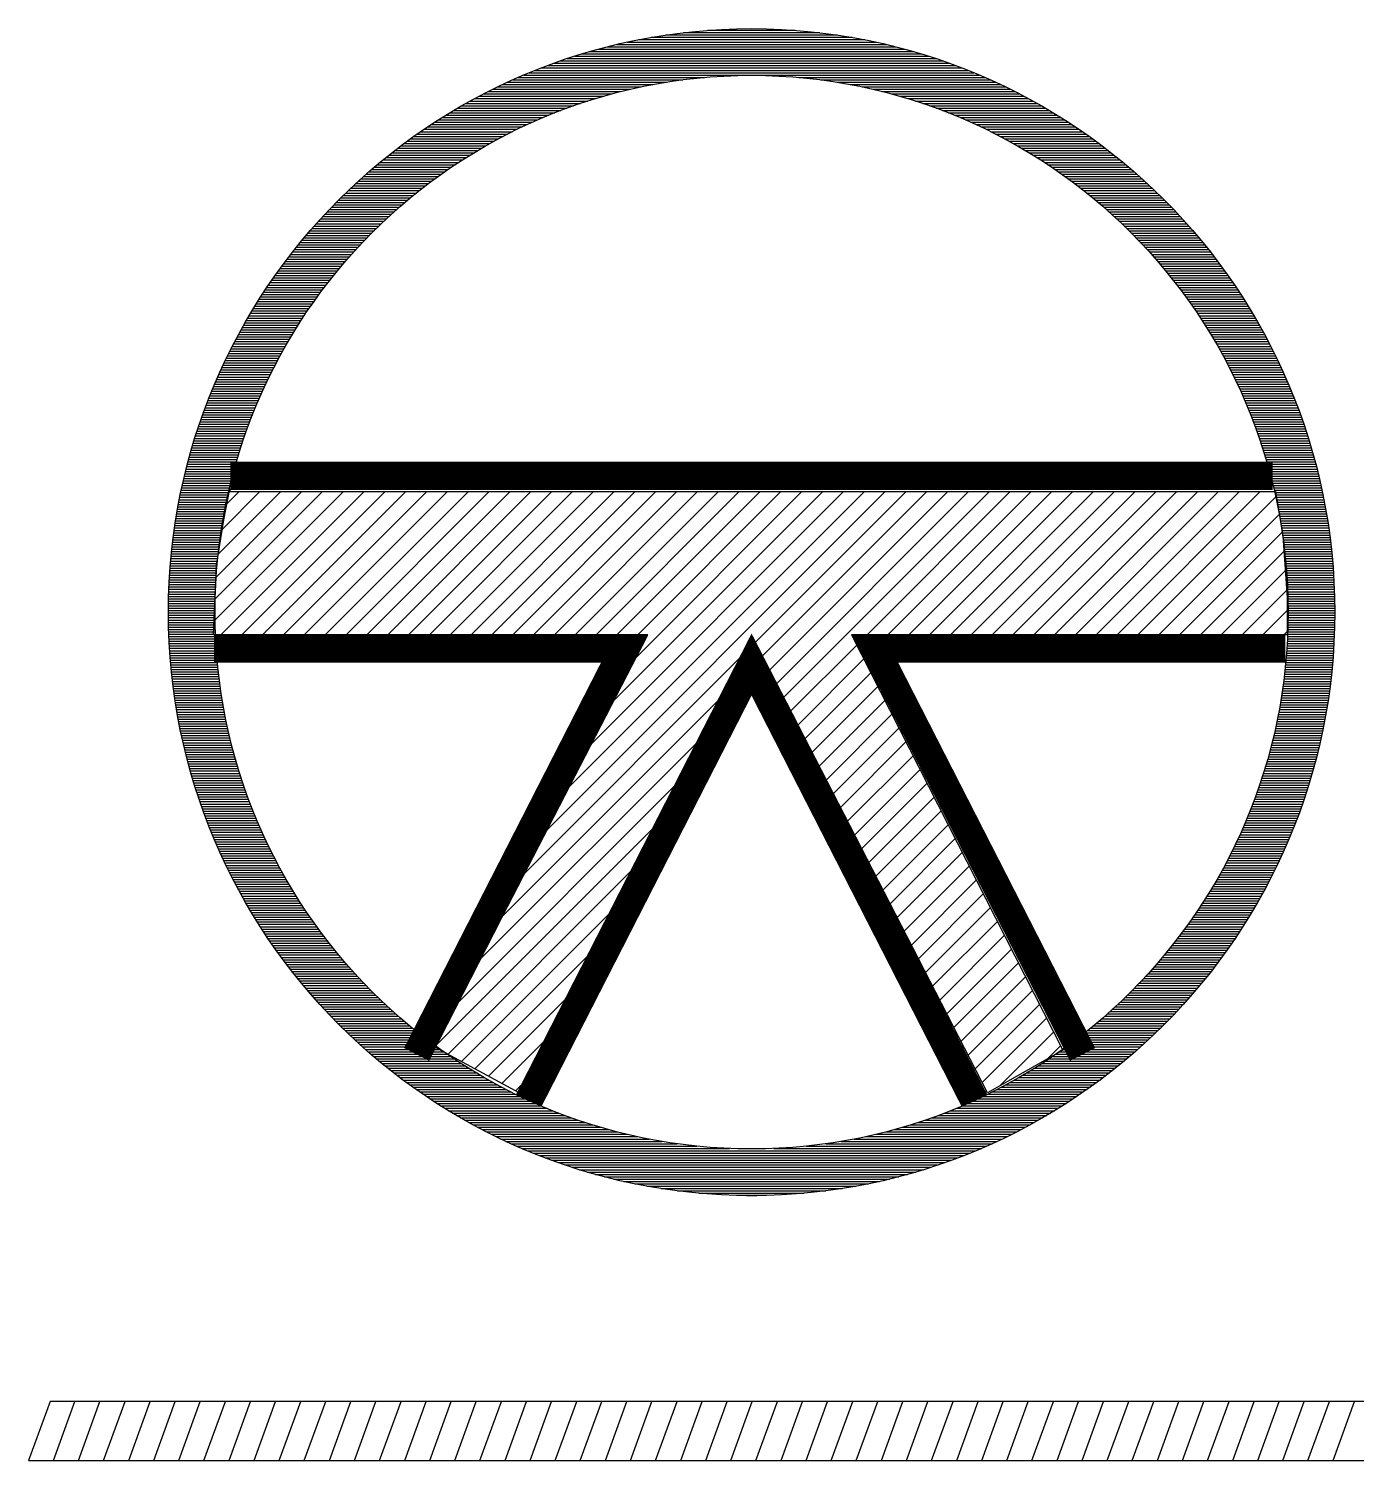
# Paper-space layout 'Cover Sheet' of a CAD drawing. Header units: inches. Extents: x 1.1 to 40.6, y 0.6 to 29.
# Drawn here: x 16.799 to 17.812, y 3.01 to 4.102 of the extents above; entities that cross this region are included whole.
import ezdxf

# ---------------------------------------------------------------- set-up
doc = ezdxf.new("R2010")
doc.units = ezdxf.units.IN
doc.header["$MEASUREMENT"] = 0
for name, color, linetype in [('P1TIL', 4, 'Continuous'), ('P6TIL', 3, 'Continuous'), ('P9TIH', 9, 'Continuous')]:
    doc.layers.add(name, color=color, linetype=linetype)

# ---------------------------------------------------------------- blocks, each defined once
blk = doc.blocks.new('*X1')
at = {"color": 0}
for p, q in [((16.3204, -4.99003), (16.37525, -4.93518)), ((16.3208, -4.9808), (16.36641, -4.93518)), ((16.32119, -4.97156), (16.35758, -4.93518)), ((16.32217, -4.96174), (16.34874, -4.93518)), ((16.32335, -4.99592), (16.38409, -4.93518)), ((16.32387, -4.9512), (16.3399, -4.93518)), ((16.3258, -4.94043), (16.33106, -4.93518)), ((16.33219, -4.99592), (16.39293, -4.93518)), ((16.34103, -4.99592), (16.40177, -4.93518)), ((16.34986, -4.99592), (16.41061, -4.93518)), ((16.3587, -4.99592), (16.41945, -4.93518)), ((16.36754, -4.99592), (16.42829, -4.93518)), ((16.37638, -4.99592), (16.43713, -4.93518)), ((16.38522, -4.99592), (16.44596, -4.93518)), ((16.39406, -4.99592), (16.4548, -4.93518)), ((16.4029, -4.99592), (16.46364, -4.93518)), ((16.41174, -4.99592), (16.47248, -4.93518)), ((16.42058, -4.99592), (16.48132, -4.93518)), ((16.42941, -4.99592), (16.49016, -4.93518)), ((16.43825, -4.99592), (16.499, -4.93518)), ((16.44709, -4.99592), (16.50784, -4.93518)), ((16.45593, -4.99592), (16.51667, -4.93518)), ((16.46165, -5.07859), (16.60506, -4.93518)), ((16.46477, -4.99592), (16.52551, -4.93518)), ((16.47108, -5.06032), (16.59622, -4.93518)), ((16.47361, -4.99592), (16.53435, -4.93518)), ((16.48052, -5.04204), (16.58739, -4.93518)), ((16.48245, -4.99592), (16.54319, -4.93518)), ((16.48996, -5.02377), (16.57855, -4.93518)), ((16.49129, -4.99592), (16.55203, -4.93518)), ((16.49939, -5.00549), (16.56971, -4.93518)), ((16.50012, -4.99592), (16.56087, -4.93518)), ((16.55008, -4.999), (16.6139, -4.93518)), ((16.55308, -5.00484), (16.62274, -4.93518)), ((16.55608, -5.01067), (16.63158, -4.93518)), ((16.55909, -5.01651), (16.64042, -4.93518)), ((16.56209, -5.02234), (16.64926, -4.93518)), ((16.59735, -4.99592), (16.6581, -4.93518)), ((16.60619, -4.99592), (16.66693, -4.93518)), ((16.61503, -4.99592), (16.67577, -4.93518)), ((16.62387, -4.99592), (16.68461, -4.93518)), ((16.63271, -4.99592), (16.69345, -4.93518)), ((16.64155, -4.99592), (16.70229, -4.93518)), ((16.65038, -4.99592), (16.71113, -4.93518)), ((16.65922, -4.99592), (16.71997, -4.93518)), ((16.66806, -4.99592), (16.72881, -4.93518)), ((16.6769, -4.99592), (16.73765, -4.93518)), ((16.68574, -4.99592), (16.74648, -4.93518)), ((16.69458, -4.99592), (16.75532, -4.93518)), ((16.70342, -4.99592), (16.76416, -4.93518)), ((16.71226, -4.99592), (16.77093, -4.93725)), ((16.7211, -4.99592), (16.77219, -4.94483)), ((16.72993, -4.99592), (16.77345, -4.9524)), ((16.73877, -4.99592), (16.77418, -4.96051)), ((16.74761, -4.99592), (16.77477, -4.96876)), ((16.75645, -4.99592), (16.77536, -4.97701)), ((16.76529, -4.99592), (16.77559, -4.98562)), ((16.77413, -4.99592), (16.77559, -4.99446)), ((16.56509, -5.02818), (16.593, -5.00027)), ((16.45221, -5.09687), (16.54492, -5.00416)), ((16.5681, -5.03401), (16.59598, -5.00613)), ((16.5711, -5.03985), (16.59896, -5.01199)), ((16.57411, -5.04568), (16.60195, -5.01784)), ((16.44278, -5.11514), (16.53566, -5.02226)), ((16.57711, -5.05152), (16.60493, -5.0237)), ((16.58011, -5.05735), (16.60791, -5.02956)), ((16.58312, -5.06319), (16.61089, -5.03541)), ((16.43334, -5.13341), (16.52641, -5.04035)), ((16.58612, -5.06902), (16.61387, -5.04127)), ((16.58912, -5.07486), (16.61686, -5.04713)), ((16.59213, -5.08069), (16.61984, -5.05299)), ((16.42391, -5.15169), (16.51715, -5.05844)), ((16.59513, -5.08653), (16.62282, -5.05884)), ((16.59814, -5.09237), (16.6258, -5.0647)), ((16.60114, -5.0982), (16.62878, -5.07056)), ((16.41447, -5.16996), (16.50789, -5.07654)), ((16.60414, -5.10404), (16.63176, -5.07641)), ((16.60715, -5.10987), (16.63475, -5.08227)), ((16.61015, -5.11571), (16.63773, -5.08813)), ((16.41964, -5.17364), (16.49864, -5.09463)), ((16.61315, -5.12154), (16.64071, -5.09399)), ((16.61616, -5.12738), (16.64369, -5.09984)), ((16.61916, -5.13321), (16.64667, -5.1057)), ((16.42536, -5.17675), (16.48938, -5.11273)), ((16.62217, -5.13905), (16.64965, -5.11156)), ((16.62517, -5.14488), (16.65264, -5.11741)), ((16.62817, -5.15072), (16.65562, -5.12327)), ((16.43109, -5.17986), (16.48013, -5.13082)), ((16.63118, -5.15655), (16.6586, -5.12913)), ((16.63418, -5.16239), (16.66158, -5.13498)), ((16.63718, -5.16822), (16.66456, -5.14084)), ((16.43681, -5.18298), (16.47087, -5.14892)), ((16.64019, -5.17406), (16.66755, -5.1467)), ((16.64319, -5.17989), (16.67053, -5.15256)), ((16.64619, -5.18573), (16.67351, -5.15841)), ((16.65372, -5.18704), (16.67649, -5.16427)), ((16.44254, -5.18609), (16.46162, -5.16701)), ((16.6742, -5.1754), (16.67947, -5.17013)), ((16.44827, -5.1892), (16.45236, -5.18511))]:
    blk.add_line(p, q, dxfattribs=at)
blk = doc.blocks.new('*X4')
at = {"color": 0}
for p, q in [((33.1698, 28.1), (33.8982, 28.1)), ((33.2448, 28.11), (33.8231, 28.11)), ((33.3486, 28.12), (33.7194, 28.12)), ((32.8839, 28.04), (34.1841, 28.04)), ((32.9218, 28.05), (34.1462, 28.05)), ((32.9623, 28.06), (34.1056, 28.06)), ((33.0062, 28.07), (34.0617, 28.07)), ((33.0543, 28.08), (34.0137, 28.08)), ((33.108, 28.09), (33.96, 28.09)), ((32.6941, 27.98), (34.3739, 27.98)), ((32.7223, 27.99), (34.3456, 27.99)), ((32.7517, 28), (34.3162, 28)), ((32.7824, 28.01), (34.2856, 28.01)), ((32.8145, 28.02), (34.2535, 28.02)), ((32.8482, 28.03), (34.2197, 28.03)), ((32.5435, 27.92), (33.3339, 27.92)), ((32.5667, 27.93), (34.5012, 27.93)), ((32.5906, 27.94), (34.4773, 27.94)), ((32.6152, 27.95), (34.4527, 27.95)), ((32.6406, 27.96), (34.4273, 27.96)), ((32.6669, 27.97), (34.4011, 27.97)), ((33.734, 27.92), (34.5244, 27.92)), ((32.4162, 27.86), (32.9786, 27.86)), ((32.4362, 27.87), (33.02, 27.87)), ((32.4566, 27.88), (33.0652, 27.88)), ((32.4775, 27.89), (33.1155, 27.89)), ((32.499, 27.9), (33.173, 27.9)), ((32.5209, 27.91), (33.242, 27.91)), ((33.8259, 27.91), (34.547, 27.91)), ((33.8949, 27.9), (34.569, 27.9)), ((33.9524, 27.89), (34.5904, 27.89)), ((34.0027, 27.88), (34.6113, 27.88)), ((34.0479, 27.87), (34.6318, 27.87)), ((34.0893, 27.86), (34.6517, 27.86)), ((32.3049, 27.8), (32.7793, 27.8)), ((32.3225, 27.81), (32.8083, 27.81)), ((32.3405, 27.82), (32.8388, 27.82)), ((32.3589, 27.83), (32.8707, 27.83)), ((32.3776, 27.84), (32.9045, 27.84)), ((32.3967, 27.85), (32.9403, 27.85)), ((34.1276, 27.85), (34.6713, 27.85)), ((34.1635, 27.84), (34.6904, 27.84)), ((34.1972, 27.83), (34.7091, 27.83)), ((34.2292, 27.82), (34.7274, 27.82)), ((34.2596, 27.81), (34.7454, 27.81)), ((34.2887, 27.8), (34.763, 27.8)), ((32.2056, 27.74), (32.6265, 27.74)), ((32.2214, 27.75), (32.6498, 27.75)), ((32.2376, 27.76), (32.6739, 27.76)), ((32.2539, 27.77), (32.6988, 27.77)), ((32.2706, 27.78), (32.7246, 27.78)), ((32.2876, 27.79), (32.7514, 27.79)), ((34.3165, 27.79), (34.7803, 27.79)), ((34.3433, 27.78), (34.7973, 27.78)), ((34.3691, 27.77), (34.814, 27.77)), ((34.394, 27.76), (34.8304, 27.76)), ((34.4181, 27.75), (34.8465, 27.75)), ((34.4415, 27.74), (34.8623, 27.74)), ((32.1157, 27.68), (32.4994, 27.68)), ((32.1301, 27.69), (32.5192, 27.69)), ((32.1448, 27.7), (32.5395, 27.7)), ((32.1596, 27.71), (32.5604, 27.71)), ((32.1747, 27.72), (32.5818, 27.72)), ((32.19, 27.73), (32.6038, 27.73)), ((34.4641, 27.73), (34.8779, 27.73)), ((34.4861, 27.72), (34.8932, 27.72)), ((34.5076, 27.71), (34.9083, 27.71)), ((34.5284, 27.7), (34.9232, 27.7)), ((34.5487, 27.69), (34.9378, 27.69)), ((34.5686, 27.68), (34.9522, 27.68)), ((32.0337, 27.62), (32.3894, 27.62)), ((32.0469, 27.63), (32.4068, 27.63)), ((32.0602, 27.64), (32.4245, 27.64)), ((32.0738, 27.65), (32.4426, 27.65)), ((32.0876, 27.66), (32.4611, 27.66)), ((32.1016, 27.67), (32.48, 27.67)), ((34.5879, 27.67), (34.9664, 27.67)), ((34.6068, 27.66), (34.9804, 27.66)), ((34.6253, 27.65), (34.9941, 27.65)), ((34.6434, 27.64), (35.0077, 27.64)), ((34.6611, 27.63), (35.0211, 27.63)), ((34.6785, 27.62), (35.0343, 27.62)), ((31.9581, 27.56), (32.2921, 27.56)), ((31.9703, 27.57), (32.3076, 27.57)), ((31.9826, 27.58), (32.3233, 27.58)), ((31.9951, 27.59), (32.3394, 27.59)), ((32.0078, 27.6), (32.3557, 27.6)), ((32.0206, 27.61), (32.3724, 27.61)), ((34.6955, 27.61), (35.0473, 27.61)), ((34.7122, 27.6), (35.0601, 27.6)), ((34.7286, 27.59), (35.0728, 27.59)), ((34.7446, 27.58), (35.0853, 27.58)), ((34.7604, 27.57), (35.0977, 27.57)), ((34.7759, 27.56), (35.1098, 27.56)), ((31.8882, 27.5), (32.2045, 27.5)), ((31.8995, 27.51), (32.2185, 27.51)), ((31.9109, 27.52), (32.2327, 27.52)), ((31.9225, 27.53), (32.2472, 27.53)), ((31.9342, 27.54), (32.2619, 27.54)), ((31.9461, 27.55), (32.2768, 27.55)), ((34.7911, 27.55), (35.1219, 27.55)), ((34.8061, 27.54), (35.1337, 27.54)), ((34.8208, 27.53), (35.1454, 27.53)), ((34.8352, 27.52), (35.157, 27.52)), ((34.8495, 27.51), (35.1684, 27.51)), ((34.8635, 27.5), (35.1797, 27.5)), ((31.8233, 27.44), (32.1249, 27.44)), ((31.8338, 27.45), (32.1377, 27.45)), ((31.8444, 27.46), (32.1506, 27.46)), ((31.8552, 27.47), (32.1638, 27.47)), ((31.866, 27.48), (32.1771, 27.48)), ((31.8771, 27.49), (32.1907, 27.49)), ((34.8772, 27.49), (35.1909, 27.49)), ((34.8908, 27.48), (35.2019, 27.48)), ((34.9042, 27.47), (35.2128, 27.47)), ((34.9173, 27.46), (35.2235, 27.46)), ((34.9303, 27.45), (35.2342, 27.45)), ((34.9431, 27.44), (35.2447, 27.44)), ((31.7627, 27.38), (32.052, 27.38)), ((31.7725, 27.39), (32.0637, 27.39)), ((31.7824, 27.4), (32.0756, 27.4)), ((31.7925, 27.41), (32.0877, 27.41)), ((31.8026, 27.42), (32.0999, 27.42)), ((31.8129, 27.43), (32.1123, 27.43)), ((34.9556, 27.43), (35.2551, 27.43)), ((34.9681, 27.42), (35.2653, 27.42)), ((34.9803, 27.41), (35.2755, 27.41)), ((34.9923, 27.4), (35.2855, 27.4)), ((35.0042, 27.39), (35.2954, 27.39)), ((35.016, 27.38), (35.3052, 27.38)), ((31.7062, 27.32), (31.9848, 27.32)), ((31.7153, 27.33), (31.9956, 27.33)), ((31.7246, 27.34), (32.0066, 27.34)), ((31.734, 27.35), (32.0177, 27.35)), ((31.7435, 27.36), (32.029, 27.36)), ((31.753, 27.37), (32.0404, 27.37)), ((35.0275, 27.37), (35.3149, 27.37)), ((35.039, 27.36), (35.3245, 27.36)), ((35.0502, 27.35), (35.334, 27.35)), ((35.0613, 27.34), (35.3433, 27.34)), ((35.0723, 27.33), (35.3526, 27.33)), ((35.0831, 27.32), (35.3618, 27.32)), ((31.6447, 27.25), (31.9128, 27.25)), ((31.6532, 27.26), (31.9227, 27.26)), ((31.6618, 27.27), (31.9327, 27.27)), ((31.6705, 27.28), (31.9429, 27.28)), ((31.6793, 27.29), (31.9532, 27.29)), ((31.6881, 27.3), (31.9636, 27.3)), ((31.6971, 27.31), (31.9741, 27.31)), ((35.0938, 27.31), (35.3709, 27.31)), ((35.1044, 27.3), (35.3798, 27.3)), ((35.1148, 27.29), (35.3887, 27.29)), ((35.1251, 27.28), (35.3975, 27.28)), ((35.1352, 27.27), (35.4061, 27.27)), ((35.1453, 27.26), (35.4147, 27.26)), ((35.1552, 27.25), (35.4232, 27.25)), ((31.5956, 27.19), (31.8558, 27.19)), ((31.6036, 27.2), (31.865, 27.2)), ((31.6116, 27.21), (31.8743, 27.21)), ((31.6198, 27.22), (31.8838, 27.22)), ((31.628, 27.23), (31.8933, 27.23)), ((31.6363, 27.24), (31.903, 27.24)), ((35.165, 27.24), (35.4316, 27.24)), ((35.1746, 27.23), (35.44, 27.23)), ((35.1842, 27.22), (35.4482, 27.22)), ((35.1936, 27.21), (35.4563, 27.21)), ((35.2029, 27.2), (35.4644, 27.2)), ((35.2122, 27.19), (35.4723, 27.19)), ((31.5495, 27.13), (31.8028, 27.13)), ((31.557, 27.14), (31.8113, 27.14)), ((31.5646, 27.15), (31.82, 27.15)), ((31.5722, 27.16), (31.8288, 27.16)), ((31.5799, 27.17), (31.8377, 27.17)), ((31.5877, 27.18), (31.8467, 27.18)), ((35.2213, 27.18), (35.4802, 27.18)), ((35.2303, 27.17), (35.488, 27.17)), ((35.2391, 27.16), (35.4958, 27.16)), ((35.2479, 27.15), (35.5034, 27.15)), ((35.2566, 27.14), (35.511, 27.14)), ((35.2652, 27.13), (35.5184, 27.13)), ((31.5062, 27.07), (31.7533, 27.07)), ((31.5133, 27.08), (31.7613, 27.08)), ((31.5204, 27.09), (31.7694, 27.09)), ((31.5275, 27.1), (31.7776, 27.1)), ((31.5348, 27.11), (31.7859, 27.11)), ((31.5421, 27.12), (31.7943, 27.12)), ((35.2737, 27.12), (35.5258, 27.12)), ((35.282, 27.11), (35.5332, 27.11)), ((35.2903, 27.1), (35.5404, 27.1)), ((35.2985, 27.09), (35.5476, 27.09)), ((35.3066, 27.08), (35.5547, 27.08)), ((35.3146, 27.07), (35.5617, 27.07)), ((31.4656, 27.01), (31.7072, 27.01)), ((31.4722, 27.02), (31.7147, 27.02)), ((31.4789, 27.03), (31.7222, 27.03)), ((31.4856, 27.04), (31.7299, 27.04)), ((31.4924, 27.05), (31.7376, 27.05)), ((31.4993, 27.06), (31.7454, 27.06)), ((35.3225, 27.06), (35.5686, 27.06)), ((35.3303, 27.05), (35.5755, 27.05)), ((35.3381, 27.04), (35.5823, 27.04)), ((35.3457, 27.03), (35.5891, 27.03)), ((35.3533, 27.02), (35.5957, 27.02)), ((35.3607, 27.01), (35.6023, 27.01)), ((31.4275, 26.95), (31.6641, 26.95)), ((31.4337, 26.96), (31.6711, 26.96)), ((31.4399, 26.97), (31.6782, 26.97)), ((31.4463, 26.98), (31.6853, 26.98)), ((31.4526, 26.99), (31.6925, 26.99)), ((31.4591, 27), (31.6998, 27)), ((35.3681, 27), (35.6088, 27)), ((35.3754, 26.99), (35.6153, 26.99)), ((35.3826, 26.98), (35.6217, 26.98)), ((35.3898, 26.97), (35.628, 26.97)), ((35.3968, 26.96), (35.6343, 26.96)), ((35.4038, 26.95), (35.6405, 26.95)), ((31.3917, 26.89), (31.6239, 26.89)), ((31.3975, 26.9), (31.6304, 26.9)), ((31.4034, 26.91), (31.637, 26.91)), ((31.4093, 26.92), (31.6437, 26.92)), ((31.4153, 26.93), (31.6504, 26.93)), ((31.4214, 26.94), (31.6573, 26.94)), ((35.4107, 26.94), (35.6466, 26.94)), ((35.4175, 26.93), (35.6526, 26.93)), ((35.4242, 26.92), (35.6586, 26.92)), ((35.4309, 26.91), (35.6646, 26.91)), ((35.4375, 26.9), (35.6704, 26.9)), ((35.444, 26.89), (35.6762, 26.89)), ((31.3582, 26.83), (31.5864, 26.83)), ((31.3636, 26.84), (31.5925, 26.84)), ((31.3691, 26.85), (31.5986, 26.85)), ((31.3747, 26.86), (31.6048, 26.86)), ((31.3803, 26.87), (31.6111, 26.87)), ((31.386, 26.88), (31.6175, 26.88)), ((35.4504, 26.88), (35.682, 26.88)), ((35.4568, 26.87), (35.6876, 26.87)), ((35.4631, 26.86), (35.6933, 26.86)), ((35.4693, 26.85), (35.6988, 26.85)), ((35.4755, 26.84), (35.7043, 26.84)), ((35.4815, 26.83), (35.7098, 26.83)), ((31.3268, 26.77), (31.5514, 26.77)), ((31.3319, 26.78), (31.5571, 26.78)), ((31.337, 26.79), (31.5628, 26.79)), ((31.3422, 26.8), (31.5686, 26.8)), ((31.3475, 26.81), (31.5745, 26.81)), ((31.3528, 26.82), (31.5804, 26.82)), ((35.4875, 26.82), (35.7151, 26.82)), ((35.4935, 26.81), (35.7205, 26.81)), ((35.4994, 26.8), (35.7257, 26.8)), ((35.5052, 26.79), (35.7309, 26.79)), ((35.5109, 26.78), (35.7361, 26.78)), ((35.5166, 26.77), (35.7411, 26.77)), ((31.2975, 26.71), (31.5188, 26.71)), ((31.3022, 26.72), (31.5241, 26.72)), ((31.307, 26.73), (31.5294, 26.73)), ((31.3119, 26.74), (31.5348, 26.74)), ((31.3168, 26.75), (31.5403, 26.75)), ((31.3218, 26.76), (31.5458, 26.76)), ((35.5222, 26.76), (35.7462, 26.76)), ((35.5277, 26.75), (35.7512, 26.75)), ((35.5332, 26.74), (35.7561, 26.74)), ((35.5386, 26.73), (35.7609, 26.73)), ((35.5439, 26.72), (35.7657, 26.72)), ((35.5492, 26.71), (35.7705, 26.71)), ((31.2701, 26.65), (31.4884, 26.65)), ((31.2745, 26.66), (31.4933, 26.66)), ((31.279, 26.67), (31.4983, 26.67)), ((31.2835, 26.68), (31.5033, 26.68)), ((31.2881, 26.69), (31.5084, 26.69)), ((31.2928, 26.7), (31.5136, 26.7)), ((35.5544, 26.7), (35.7752, 26.7)), ((35.5595, 26.69), (35.7798, 26.69)), ((35.5646, 26.68), (35.7844, 26.68)), ((35.5696, 26.67), (35.789, 26.67)), ((35.5746, 26.66), (35.7934, 26.66)), ((35.5795, 26.65), (35.7979, 26.65)), ((31.2446, 26.59), (31.4603, 26.59)), ((31.2487, 26.6), (31.4648, 26.6)), ((31.2529, 26.61), (31.4694, 26.61)), ((31.2571, 26.62), (31.4741, 26.62)), ((31.2614, 26.63), (31.4788, 26.63)), ((31.2657, 26.64), (31.4836, 26.64)), ((35.5843, 26.64), (35.8022, 26.64)), ((35.5891, 26.63), (35.8066, 26.63)), ((35.5938, 26.62), (35.8108, 26.62)), ((35.5985, 26.61), (35.8151, 26.61)), ((35.6031, 26.6), (35.8192, 26.6)), ((35.6077, 26.59), (35.8233, 26.59)), ((31.221, 26.53), (31.4342, 26.53)), ((31.2248, 26.54), (31.4384, 26.54)), ((31.2287, 26.55), (31.4427, 26.55)), ((31.2326, 26.56), (31.447, 26.56)), ((31.2365, 26.57), (31.4514, 26.57)), ((31.2405, 26.58), (31.4558, 26.58)), ((35.6121, 26.58), (35.8274, 26.58)), ((35.6166, 26.57), (35.8314, 26.57)), ((35.621, 26.56), (35.8354, 26.56)), ((35.6253, 26.55), (35.8393, 26.55)), ((35.6295, 26.54), (35.8432, 26.54)), ((35.6337, 26.53), (35.847, 26.53)), ((31.1991, 26.47), (31.4102, 26.47)), ((31.2026, 26.48), (31.414, 26.48)), ((31.2062, 26.49), (31.418, 26.49)), ((31.2098, 26.5), (31.4219, 26.5)), ((31.2135, 26.51), (31.426, 26.51)), ((31.2172, 26.52), (31.4301, 26.52)), ((35.6379, 26.52), (35.8507, 26.52)), ((35.642, 26.51), (35.8545, 26.51)), ((35.646, 26.5), (35.8581, 26.5)), ((35.65, 26.49), (35.8617, 26.49)), ((35.6539, 26.48), (35.8653, 26.48)), ((35.6578, 26.47), (35.8688, 26.47)), ((31.179, 26.41), (31.3881, 26.41)), ((31.1822, 26.42), (31.3916, 26.42)), ((31.1855, 26.43), (31.3952, 26.43)), ((31.1888, 26.44), (31.3989, 26.44)), ((31.1922, 26.45), (31.4026, 26.45)), ((31.1956, 26.46), (31.4063, 26.46)), ((35.6616, 26.46), (35.8723, 26.46)), ((35.6654, 26.45), (35.8757, 26.45)), ((35.6691, 26.44), (35.8791, 26.44)), ((35.6727, 26.43), (35.8824, 26.43)), ((35.6763, 26.42), (35.8857, 26.42)), ((35.6799, 26.41), (35.889, 26.41)), ((31.1576, 26.34), (31.3646, 26.34)), ((31.1606, 26.35), (31.3678, 26.35)), ((31.1635, 26.36), (31.3711, 26.36)), ((31.1665, 26.37), (31.3744, 26.37)), ((31.1696, 26.38), (31.3777, 26.38)), ((31.1727, 26.39), (31.3811, 26.39)), ((31.1758, 26.4), (31.3846, 26.4)), ((35.6834, 26.4), (35.8921, 26.4)), ((35.6868, 26.39), (35.8953, 26.39)), ((35.6902, 26.38), (35.8984, 26.38)), ((35.6936, 26.37), (35.9014, 26.37)), ((35.6969, 26.36), (35.9044, 26.36)), ((35.7001, 26.35), (35.9074, 26.35)), ((35.7033, 26.34), (35.9103, 26.34)), ((31.1411, 26.28), (31.3466, 26.28)), ((31.1438, 26.29), (31.3495, 26.29)), ((31.1464, 26.3), (31.3524, 26.3)), ((31.1492, 26.31), (31.3554, 26.31)), ((31.152, 26.32), (31.3584, 26.32)), ((31.1548, 26.33), (31.3615, 26.33)), ((35.7064, 26.33), (35.9132, 26.33)), ((35.7095, 26.32), (35.916, 26.32)), ((35.7126, 26.31), (35.9188, 26.31)), ((35.7156, 26.3), (35.9215, 26.3)), ((35.7185, 26.29), (35.9242, 26.29)), ((35.7214, 26.28), (35.9268, 26.28)), ((31.1262, 26.22), (31.3303, 26.22)), ((31.1286, 26.23), (31.3329, 26.23)), ((31.131, 26.24), (31.3355, 26.24)), ((31.1335, 26.25), (31.3382, 26.25)), ((31.136, 26.26), (31.3409, 26.26)), ((31.1385, 26.27), (31.3437, 26.27)), ((35.7242, 26.27), (35.9294, 26.27)), ((35.727, 26.26), (35.932, 26.26)), ((35.7298, 26.25), (35.9345, 26.25)), ((35.7324, 26.24), (35.9369, 26.24)), ((35.7351, 26.23), (35.9394, 26.23)), ((35.7377, 26.22), (35.9417, 26.22)), ((31.1129, 26.16), (31.3157, 26.16)), ((31.115, 26.17), (31.318, 26.17)), ((31.1171, 26.18), (31.3204, 26.18)), ((31.1193, 26.19), (31.3228, 26.19)), ((31.1216, 26.2), (31.3252, 26.2)), ((31.1239, 26.21), (31.3277, 26.21)), ((35.7402, 26.21), (35.9441, 26.21)), ((35.7427, 26.2), (35.9464, 26.2)), ((35.7452, 26.19), (35.9486, 26.19)), ((35.7476, 26.18), (35.9508, 26.18)), ((35.7499, 26.17), (35.953, 26.17)), ((35.7522, 26.16), (35.9551, 26.16)), ((31.1011, 26.1), (31.3028, 26.1)), ((31.1029, 26.11), (31.3049, 26.11)), ((31.1048, 26.12), (31.3069, 26.12)), ((31.1068, 26.13), (31.3091, 26.13)), ((31.1088, 26.14), (31.3112, 26.14)), ((31.1108, 26.15), (31.3134, 26.15)), ((35.7545, 26.15), (35.9571, 26.15)), ((35.7567, 26.14), (35.9592, 26.14)), ((35.7589, 26.13), (35.9612, 26.13)), ((35.761, 26.12), (35.9631, 26.12)), ((35.7631, 26.11), (35.965, 26.11)), ((35.7651, 26.1), (35.9669, 26.1)), ((31.0908, 26.04), (31.2917, 26.04)), ((31.0924, 26.05), (31.2934, 26.05)), ((31.0941, 26.06), (31.2952, 26.06)), ((31.0958, 26.07), (31.2971, 26.07)), ((31.0975, 26.08), (31.2989, 26.08)), ((31.0993, 26.09), (31.3009, 26.09)), ((35.7671, 26.09), (35.9687, 26.09)), ((35.769, 26.08), (35.9704, 26.08)), ((35.7709, 26.07), (35.9722, 26.07)), ((35.7727, 26.06), (35.9739, 26.06)), ((35.7745, 26.05), (35.9755, 26.05)), ((35.7763, 26.04), (35.9771, 26.04)), ((31.0821, 25.98), (31.2822, 25.98)), ((31.0834, 25.99), (31.2836, 25.99)), ((31.0848, 26), (31.2851, 26)), ((31.0863, 26.01), (31.2867, 26.01)), ((31.0878, 26.02), (31.2883, 26.02)), ((31.0893, 26.03), (31.29, 26.03)), ((35.778, 26.03), (35.9787, 26.03)), ((35.7796, 26.02), (35.9802, 26.02)), ((35.7812, 26.01), (35.9817, 26.01)), ((35.7828, 26), (35.9831, 26)), ((35.7843, 25.99), (35.9845, 25.99)), ((35.7858, 25.98), (35.9858, 25.98)), ((31.0749, 25.92), (31.2743, 25.92)), ((31.076, 25.93), (31.2755, 25.93)), ((31.0771, 25.94), (31.2767, 25.94)), ((31.0783, 25.95), (31.278, 25.95)), ((31.0795, 25.96), (31.2793, 25.96)), ((31.0808, 25.97), (31.2807, 25.97)), ((35.7872, 25.97), (35.9872, 25.97)), ((35.7886, 25.96), (35.9884, 25.96)), ((35.7899, 25.95), (35.9897, 25.95)), ((35.7912, 25.94), (35.9908, 25.94)), ((35.7925, 25.93), (35.992, 25.93)), ((35.7937, 25.92), (35.9931, 25.92)), ((31.0691, 25.86), (31.268, 25.86)), ((31.0699, 25.87), (31.2689, 25.87)), ((31.0708, 25.88), (31.2699, 25.88)), ((31.0718, 25.89), (31.2709, 25.89)), ((31.0728, 25.9), (31.272, 25.9)), ((31.0738, 25.91), (31.2731, 25.91)), ((35.7948, 25.91), (35.9942, 25.91)), ((35.796, 25.9), (35.9952, 25.9)), ((35.797, 25.89), (35.9962, 25.89)), ((35.798, 25.88), (35.9971, 25.88)), ((35.799, 25.87), (35.998, 25.87)), ((35.8, 25.86), (35.9989, 25.86)), ((31.0648, 25.8), (31.2633, 25.8)), ((31.0654, 25.81), (31.264, 25.81)), ((31.0661, 25.82), (31.2647, 25.82)), ((31.0668, 25.83), (31.2655, 25.83)), ((31.0675, 25.84), (31.2663, 25.84)), ((31.0683, 25.85), (31.2671, 25.85)), ((35.8008, 25.85), (35.9997, 25.85)), ((35.8017, 25.84), (36.0005, 25.84)), ((35.8025, 25.83), (36.0012, 25.83)), ((35.8032, 25.82), (36.0019, 25.82)), ((35.804, 25.81), (36.0025, 25.81)), ((35.8046, 25.8), (36.0032, 25.8)), ((31.062, 25.74), (31.2602, 25.74)), ((31.0623, 25.75), (31.2606, 25.75)), ((31.0627, 25.76), (31.2611, 25.76)), ((31.0632, 25.77), (31.2616, 25.77)), ((31.0637, 25.78), (31.2621, 25.78)), ((31.0642, 25.79), (31.2627, 25.79)), ((35.8052, 25.79), (36.0037, 25.79)), ((35.8058, 25.78), (36.0043, 25.78)), ((35.8064, 25.77), (36.0048, 25.77)), ((35.8069, 25.76), (36.0052, 25.76)), ((35.8073, 25.75), (36.0056, 25.75)), ((35.8077, 25.74), (36.006, 25.74)), ((31.0606, 25.68), (31.2587, 25.68)), ((31.0607, 25.69), (31.2589, 25.69)), ((31.0609, 25.7), (31.2591, 25.7)), ((31.0611, 25.71), (31.2593, 25.71)), ((31.0613, 25.72), (31.2596, 25.72)), ((31.0616, 25.73), (31.2599, 25.73)), ((35.8081, 25.73), (36.0063, 25.73)), ((35.8084, 25.72), (36.0066, 25.72)), ((35.8086, 25.71), (36.0069, 25.71)), ((35.8089, 25.7), (36.0071, 25.7)), ((35.8091, 25.69), (36.0072, 25.69)), ((35.8092, 25.68), (36.0074, 25.68)), ((31.0604, 25.65), (31.2586, 25.65)), ((31.0605, 25.67), (31.2587, 25.67)), ((31.0605, 25.66), (31.2586, 25.66)), ((31.0605, 25.64), (31.2586, 25.64)), ((31.0606, 25.63), (31.2587, 25.63)), ((31.0607, 25.62), (31.2588, 25.62)), ((35.8091, 25.62), (36.0073, 25.62)), ((35.8092, 25.63), (36.0074, 25.63)), ((35.8093, 25.67), (36.0074, 25.67)), ((35.8093, 25.66), (36.0075, 25.66)), ((35.8093, 25.65), (36.0075, 25.65)), ((35.8093, 25.64), (36.0075, 25.64)), ((31.0608, 25.61), (31.259, 25.61)), ((31.061, 25.6), (31.2592, 25.6)), ((31.0613, 25.59), (31.2595, 25.59)), ((31.0615, 25.58), (31.2598, 25.58)), ((31.0619, 25.57), (31.2601, 25.57)), ((31.0622, 25.56), (31.2605, 25.56)), ((35.8074, 25.56), (36.0057, 25.56)), ((35.8078, 25.57), (36.0061, 25.57)), ((35.8082, 25.58), (36.0064, 25.58)), ((35.8085, 25.59), (36.0067, 25.59)), ((35.8087, 25.6), (36.0069, 25.6)), ((35.8089, 25.61), (36.0071, 25.61)), ((31.0626, 25.55), (31.2609, 25.55)), ((31.063, 25.54), (31.2614, 25.54)), ((31.0635, 25.53), (31.2619, 25.53)), ((31.064, 25.52), (31.2625, 25.52)), ((31.0646, 25.51), (31.2631, 25.51)), ((31.0652, 25.5), (31.2638, 25.5)), ((31.0658, 25.49), (31.2645, 25.49)), ((35.8035, 25.49), (36.0021, 25.49)), ((35.8042, 25.5), (36.0027, 25.5)), ((35.8048, 25.51), (36.0033, 25.51)), ((35.8054, 25.52), (36.0039, 25.52)), ((35.806, 25.53), (36.0044, 25.53)), ((35.8065, 25.54), (36.0049, 25.54)), ((35.807, 25.55), (36.0053, 25.55)), ((31.0665, 25.48), (31.2652, 25.48)), ((31.0673, 25.47), (31.266, 25.47)), ((31.068, 25.46), (31.2668, 25.46)), ((31.0688, 25.45), (31.2677, 25.45)), ((31.0697, 25.44), (31.2686, 25.44)), ((31.0706, 25.43), (31.2696, 25.43)), ((35.7984, 25.43), (35.9974, 25.43)), ((35.7993, 25.44), (35.9983, 25.44)), ((35.8002, 25.45), (35.9991, 25.45)), ((35.8011, 25.46), (35.9999, 25.46)), ((35.8019, 25.47), (36.0007, 25.47)), ((35.8027, 25.48), (36.0014, 25.48)), ((31.0715, 25.42), (31.2706, 25.42)), ((31.0725, 25.41), (31.2717, 25.41)), ((31.0735, 25.4), (31.2728, 25.4)), ((31.0745, 25.39), (31.2739, 25.39)), ((31.0756, 25.38), (31.2751, 25.38)), ((31.0767, 25.37), (31.2763, 25.37)), ((35.7916, 25.37), (35.9912, 25.37)), ((35.7929, 25.38), (35.9923, 25.38)), ((35.794, 25.39), (35.9934, 25.39)), ((35.7952, 25.4), (35.9945, 25.4)), ((35.7963, 25.41), (35.9955, 25.41)), ((35.7973, 25.42), (35.9965, 25.42)), ((31.0779, 25.36), (31.2776, 25.36)), ((31.0791, 25.35), (31.2789, 25.35)), ((31.0804, 25.34), (31.2803, 25.34)), ((31.0817, 25.33), (31.2817, 25.33)), ((31.083, 25.32), (31.2832, 25.32)), ((31.0844, 25.31), (31.2847, 25.31)), ((35.7833, 25.31), (35.9835, 25.31)), ((35.7848, 25.32), (35.9849, 25.32)), ((35.7862, 25.33), (35.9863, 25.33)), ((35.7877, 25.34), (35.9876, 25.34)), ((35.789, 25.35), (35.9888, 25.35)), ((35.7904, 25.36), (35.99, 25.36)), ((31.0858, 25.3), (31.2862, 25.3)), ((31.0873, 25.29), (31.2878, 25.29)), ((31.0888, 25.28), (31.2894, 25.28)), ((31.0903, 25.27), (31.2911, 25.27)), ((31.0919, 25.26), (31.2929, 25.26)), ((31.0936, 25.25), (31.2946, 25.25)), ((35.7733, 25.25), (35.9744, 25.25)), ((35.7751, 25.26), (35.976, 25.26)), ((35.7768, 25.27), (35.9776, 25.27)), ((35.7785, 25.28), (35.9791, 25.28)), ((35.7801, 25.29), (35.9807, 25.29)), ((35.7817, 25.3), (35.9821, 25.3)), ((31.0952, 25.24), (31.2965, 25.24)), ((31.097, 25.23), (31.2983, 25.23)), ((31.0987, 25.22), (31.3003, 25.22)), ((31.1005, 25.21), (31.3022, 25.21)), ((31.1024, 25.2), (31.3042, 25.2)), ((31.1042, 25.19), (31.3063, 25.19)), ((35.7617, 25.19), (35.9637, 25.19)), ((35.7637, 25.2), (35.9656, 25.2)), ((35.7657, 25.21), (35.9674, 25.21)), ((35.7677, 25.22), (35.9692, 25.22)), ((35.7696, 25.23), (35.971, 25.23)), ((35.7715, 25.24), (35.9727, 25.24)), ((31.1062, 25.18), (31.3084, 25.18)), ((31.1081, 25.17), (31.3105, 25.17)), ((31.1102, 25.16), (31.3127, 25.16)), ((31.1122, 25.15), (31.315, 25.15)), ((31.1143, 25.14), (31.3173, 25.14)), ((31.1165, 25.13), (31.3196, 25.13)), ((35.7483, 25.13), (35.9515, 25.13)), ((35.7507, 25.14), (35.9536, 25.14)), ((35.753, 25.15), (35.9557, 25.15)), ((35.7552, 25.16), (35.9578, 25.16)), ((35.7574, 25.17), (35.9598, 25.17)), ((35.7596, 25.18), (35.9618, 25.18)), ((31.1186, 25.12), (31.322, 25.12)), ((31.1209, 25.11), (31.3244, 25.11)), ((31.1232, 25.1), (31.3269, 25.1)), ((31.1255, 25.09), (31.3295, 25.09)), ((31.1278, 25.08), (31.332, 25.08)), ((31.1302, 25.07), (31.3347, 25.07)), ((35.7333, 25.07), (35.9377, 25.07)), ((35.7359, 25.08), (35.9401, 25.08)), ((35.7385, 25.09), (35.9425, 25.09)), ((35.741, 25.1), (35.9448, 25.1)), ((35.7435, 25.11), (35.9471, 25.11)), ((35.7459, 25.12), (35.9493, 25.12)), ((31.1327, 25.06), (31.3373, 25.06)), ((31.1352, 25.05), (31.3401, 25.05)), ((31.1377, 25.04), (31.3428, 25.04)), ((31.1403, 25.03), (31.3457, 25.03)), ((31.1429, 25.02), (31.3485, 25.02)), ((31.1456, 25.01), (31.3515, 25.01)), ((35.7165, 25.01), (35.9223, 25.01)), ((35.7194, 25.02), (35.925, 25.02)), ((35.7223, 25.03), (35.9276, 25.03)), ((35.7251, 25.04), (35.9302, 25.04)), ((35.7279, 25.05), (35.9328, 25.05)), ((35.7306, 25.06), (35.9353, 25.06)), ((31.1483, 25), (31.3544, 25)), ((31.1511, 24.99), (31.3575, 24.99)), ((31.1539, 24.98), (31.3605, 24.98)), ((31.1567, 24.97), (31.3637, 24.97)), ((31.1596, 24.96), (31.3668, 24.96)), ((31.1626, 24.95), (31.3701, 24.95)), ((35.6979, 24.95), (35.9054, 24.95)), ((35.7011, 24.96), (35.9083, 24.96)), ((35.7043, 24.97), (35.9112, 24.97)), ((35.7074, 24.98), (35.9141, 24.98)), ((35.7105, 24.99), (35.9169, 24.99)), ((35.7135, 25), (35.9196, 25)), ((31.1656, 24.94), (31.3733, 24.94)), ((31.1686, 24.93), (31.3767, 24.93)), ((31.1717, 24.92), (31.38, 24.92)), ((31.1748, 24.91), (31.3835, 24.91)), ((31.178, 24.9), (31.387, 24.9)), ((31.1812, 24.89), (31.3905, 24.89)), ((35.6775, 24.89), (35.8867, 24.89)), ((35.681, 24.9), (35.89, 24.9)), ((35.6845, 24.91), (35.8931, 24.91)), ((35.6879, 24.92), (35.8963, 24.92)), ((35.6913, 24.93), (35.8993, 24.93)), ((35.6946, 24.94), (35.9024, 24.94)), ((31.1845, 24.88), (31.3941, 24.88)), ((31.1878, 24.87), (31.3977, 24.87)), ((31.1912, 24.86), (31.4014, 24.86)), ((31.1946, 24.85), (31.4052, 24.85)), ((31.198, 24.84), (31.409, 24.84)), ((31.2015, 24.83), (31.4128, 24.83)), ((35.6551, 24.83), (35.8664, 24.83)), ((35.659, 24.84), (35.8699, 24.84)), ((35.6628, 24.85), (35.8734, 24.85)), ((35.6665, 24.86), (35.8768, 24.86)), ((35.6702, 24.87), (35.8802, 24.87)), ((35.6739, 24.88), (35.8835, 24.88)), ((31.2051, 24.82), (31.4167, 24.82)), ((31.2087, 24.81), (31.4207, 24.81)), ((31.2123, 24.8), (31.4247, 24.8)), ((31.216, 24.79), (31.4288, 24.79)), ((31.2198, 24.78), (31.4329, 24.78)), ((31.2236, 24.77), (31.4371, 24.77)), ((35.6308, 24.77), (35.8444, 24.77)), ((35.635, 24.78), (35.8482, 24.78)), ((35.6392, 24.79), (35.8519, 24.79)), ((35.6432, 24.8), (35.8556, 24.8)), ((35.6473, 24.81), (35.8593, 24.81)), ((35.6512, 24.82), (35.8629, 24.82)), ((31.2274, 24.76), (31.4413, 24.76)), ((31.2313, 24.75), (31.4456, 24.75)), ((31.2353, 24.74), (31.45, 24.74)), ((31.2393, 24.73), (31.4544, 24.73)), ((31.2433, 24.72), (31.4589, 24.72)), ((31.2474, 24.71), (31.4634, 24.71)), ((35.6045, 24.71), (35.8205, 24.71)), ((35.6091, 24.72), (35.8246, 24.72)), ((35.6135, 24.73), (35.8287, 24.73)), ((35.618, 24.74), (35.8327, 24.74)), ((35.6223, 24.75), (35.8366, 24.75)), ((35.6266, 24.76), (35.8405, 24.76)), ((31.2516, 24.7), (31.468, 24.7)), ((31.2558, 24.69), (31.4726, 24.69)), ((31.26, 24.68), (31.4773, 24.68)), ((31.2643, 24.67), (31.4821, 24.67)), ((31.2687, 24.66), (31.4869, 24.66)), ((31.2731, 24.65), (31.4918, 24.65)), ((35.5761, 24.65), (35.7948, 24.65)), ((35.581, 24.66), (35.7992, 24.66)), ((35.5859, 24.67), (35.8036, 24.67)), ((35.5906, 24.68), (35.8079, 24.68)), ((35.5953, 24.69), (35.8122, 24.69)), ((35.6, 24.7), (35.8164, 24.7)), ((31.2776, 24.64), (31.4967, 24.64)), ((31.2821, 24.63), (31.5017, 24.63)), ((31.2867, 24.62), (31.5068, 24.62)), ((31.2913, 24.61), (31.5119, 24.61)), ((31.296, 24.6), (31.5171, 24.6)), ((31.3007, 24.59), (31.5224, 24.59)), ((31.3055, 24.58), (31.5277, 24.58)), ((35.5402, 24.58), (35.7624, 24.58)), ((35.5456, 24.59), (35.7672, 24.59)), ((35.5508, 24.6), (35.772, 24.6)), ((35.556, 24.61), (35.7766, 24.61)), ((35.5611, 24.62), (35.7813, 24.62)), ((35.5662, 24.63), (35.7858, 24.63)), ((35.5712, 24.64), (35.7904, 24.64)), ((31.3103, 24.57), (31.5331, 24.57)), ((31.3152, 24.56), (31.5385, 24.56)), ((31.3202, 24.55), (31.5441, 24.55)), ((31.3252, 24.54), (31.5496, 24.54)), ((31.3303, 24.53), (31.5553, 24.53)), ((31.3354, 24.52), (31.561, 24.52)), ((35.507, 24.52), (35.7325, 24.52)), ((35.5127, 24.53), (35.7377, 24.53)), ((35.5183, 24.54), (35.7427, 24.54)), ((35.5239, 24.55), (35.7477, 24.55)), ((35.5294, 24.56), (35.7527, 24.56)), ((35.5349, 24.57), (35.7576, 24.57)), ((31.3406, 24.51), (31.5668, 24.51)), ((31.3458, 24.5), (31.5726, 24.5)), ((31.3511, 24.49), (31.5785, 24.49)), ((31.3565, 24.48), (31.5845, 24.48)), ((31.3619, 24.47), (31.5906, 24.47)), ((31.3674, 24.46), (31.5967, 24.46)), ((35.4713, 24.46), (35.7006, 24.46)), ((35.4774, 24.47), (35.706, 24.47)), ((35.4834, 24.48), (35.7114, 24.48)), ((35.4894, 24.49), (35.7168, 24.49)), ((35.4953, 24.5), (35.7221, 24.5)), ((35.5012, 24.51), (35.7274, 24.51)), ((31.3729, 24.45), (31.6029, 24.45)), ((31.3785, 24.44), (31.6092, 24.44)), ((31.3842, 24.43), (31.6155, 24.43)), ((31.3899, 24.42), (31.6219, 24.42)), ((31.3957, 24.41), (31.6284, 24.41)), ((31.4015, 24.4), (31.635, 24.4)), ((35.433, 24.4), (35.6664, 24.4)), ((35.4395, 24.41), (35.6722, 24.41)), ((35.446, 24.42), (35.678, 24.42)), ((35.4525, 24.43), (35.6838, 24.43)), ((35.4588, 24.44), (35.6894, 24.44)), ((35.4651, 24.45), (35.695, 24.45)), ((31.4075, 24.39), (31.6416, 24.39)), ((31.4134, 24.38), (31.6483, 24.38)), ((31.4195, 24.37), (31.6551, 24.37)), ((31.4256, 24.36), (31.662, 24.36)), ((31.4317, 24.35), (31.6689, 24.35)), ((31.438, 24.34), (31.676, 24.34)), ((35.392, 24.34), (35.63, 24.34)), ((35.399, 24.35), (35.6362, 24.35)), ((35.406, 24.36), (35.6424, 24.36)), ((35.4128, 24.37), (35.6485, 24.37)), ((35.4196, 24.38), (35.6545, 24.38)), ((35.4263, 24.39), (35.6605, 24.39)), ((31.4443, 24.33), (31.6831, 24.33)), ((31.4506, 24.32), (31.6903, 24.32)), ((31.4571, 24.31), (31.6975, 24.31)), ((31.4636, 24.3), (31.7049, 24.3)), ((31.4701, 24.29), (31.7123, 24.29)), ((31.4768, 24.28), (31.7199, 24.28)), ((35.3481, 24.28), (35.5912, 24.28)), ((35.3556, 24.29), (35.5978, 24.29)), ((35.3631, 24.3), (35.6044, 24.3)), ((35.3704, 24.31), (35.6109, 24.31)), ((35.3777, 24.32), (35.6173, 24.32)), ((35.3849, 24.33), (35.6237, 24.33)), ((31.4835, 24.27), (31.7275, 24.27)), ((31.4903, 24.26), (31.7352, 24.26)), ((31.4971, 24.25), (31.743, 24.25)), ((31.5041, 24.24), (31.7508, 24.24)), ((31.5111, 24.23), (31.7588, 24.23)), ((31.5181, 24.22), (31.7669, 24.22)), ((35.3011, 24.22), (35.5498, 24.22)), ((35.3091, 24.23), (35.5569, 24.23)), ((35.3171, 24.24), (35.5639, 24.24)), ((35.325, 24.25), (35.5708, 24.25)), ((35.3328, 24.26), (35.5777, 24.26)), ((35.3405, 24.27), (35.5845, 24.27)), ((31.5253, 24.21), (31.775, 24.21)), ((31.5325, 24.2), (31.7833, 24.2)), ((31.5398, 24.19), (31.7916, 24.19)), ((31.5472, 24.18), (31.8001, 24.18)), ((31.5546, 24.17), (31.8086, 24.17)), ((31.5622, 24.16), (31.8173, 24.16)), ((35.2507, 24.16), (35.5058, 24.16)), ((35.2593, 24.17), (35.5133, 24.17)), ((35.2679, 24.18), (35.5208, 24.18)), ((35.2763, 24.19), (35.5281, 24.19)), ((35.2847, 24.2), (35.5354, 24.2)), ((35.2929, 24.21), (35.5427, 24.21)), ((31.5698, 24.15), (31.826, 24.15)), ((31.5775, 24.14), (31.8349, 24.14)), ((31.5853, 24.13), (31.8439, 24.13)), ((31.5931, 24.12), (31.8529, 24.12)), ((31.6011, 24.11), (31.8621, 24.11)), ((31.6091, 24.1), (31.8714, 24.1)), ((35.1966, 24.1), (35.4589, 24.1)), ((35.2058, 24.11), (35.4669, 24.11)), ((35.215, 24.12), (35.4748, 24.12)), ((35.2241, 24.13), (35.4827, 24.13)), ((35.2331, 24.14), (35.4905, 24.14)), ((35.2419, 24.15), (35.4982, 24.15)), ((31.6172, 24.09), (31.8808, 24.09)), ((31.6254, 24.08), (31.8903, 24.08)), ((31.6337, 24.07), (31.8999, 24.07)), ((31.6421, 24.06), (31.9097, 24.06)), ((31.6505, 24.05), (31.9196, 24.05)), ((31.6591, 24.04), (31.9295, 24.04)), ((35.1384, 24.04), (35.4089, 24.04)), ((35.1484, 24.05), (35.4174, 24.05)), ((35.1583, 24.06), (35.4259, 24.06)), ((35.168, 24.07), (35.4343, 24.07)), ((35.1776, 24.08), (35.4425, 24.08)), ((35.1872, 24.09), (35.4507, 24.09)), ((31.6677, 24.03), (31.9397, 24.03)), ((31.6765, 24.02), (31.9499, 24.02)), ((31.6853, 24.01), (31.9603, 24.01)), ((31.6943, 24), (31.9708, 24)), ((31.7033, 23.99), (31.9814, 23.99)), ((31.7124, 23.98), (31.9922, 23.98)), ((35.0757, 23.98), (35.3555, 23.98)), ((35.0865, 23.99), (35.3646, 23.99)), ((35.0971, 24), (35.3737, 24)), ((35.1077, 24.01), (35.3826, 24.01)), ((35.118, 24.02), (35.3915, 24.02)), ((35.1283, 24.03), (35.4002, 24.03)), ((31.7217, 23.97), (32.0032, 23.97)), ((31.731, 23.96), (32.0142, 23.96)), ((31.7405, 23.95), (32.0254, 23.95)), ((31.75, 23.94), (32.0368, 23.94)), ((31.7597, 23.93), (32.0483, 23.93)), ((31.7694, 23.92), (32.06, 23.92)), ((35.0079, 23.92), (35.2985, 23.92)), ((35.0196, 23.93), (35.3083, 23.93)), ((35.0311, 23.94), (35.3179, 23.94)), ((35.0425, 23.95), (35.3275, 23.95)), ((35.0537, 23.96), (35.3369, 23.96)), ((35.0648, 23.97), (35.3463, 23.97)), ((31.7793, 23.91), (32.0719, 23.91)), ((31.7893, 23.9), (32.0839, 23.9)), ((31.7994, 23.89), (32.096, 23.89)), ((31.8097, 23.88), (32.1084, 23.88)), ((31.82, 23.87), (32.1209, 23.87)), ((31.8305, 23.86), (32.1336, 23.86)), ((34.9343, 23.86), (35.2375, 23.86)), ((34.947, 23.87), (35.2479, 23.87)), ((34.9596, 23.88), (35.2583, 23.88)), ((34.9719, 23.89), (35.2685, 23.89)), ((34.9841, 23.9), (35.2786, 23.9)), ((34.9961, 23.91), (35.2886, 23.91)), ((31.8411, 23.85), (32.1465, 23.85)), ((31.8518, 23.84), (32.1596, 23.84)), ((31.8626, 23.83), (32.1729, 23.83)), ((31.8736, 23.82), (32.1864, 23.82)), ((31.8847, 23.81), (32.2001, 23.81)), ((31.8959, 23.8), (32.2141, 23.8)), ((34.8539, 23.8), (35.172, 23.8)), ((34.8678, 23.81), (35.1832, 23.81)), ((34.8815, 23.82), (35.1944, 23.82)), ((34.895, 23.83), (35.2053, 23.83)), ((34.9083, 23.84), (35.2162, 23.84)), ((34.9214, 23.85), (35.2269, 23.85)), ((31.9073, 23.79), (32.2282, 23.79)), ((31.9189, 23.78), (32.2426, 23.78)), ((31.9305, 23.77), (32.2572, 23.77)), ((31.9424, 23.76), (32.2721, 23.76)), ((31.9543, 23.75), (32.2873, 23.75)), ((31.9665, 23.74), (32.3027, 23.74)), ((31.9787, 23.73), (32.3183, 23.73)), ((34.7496, 23.73), (35.0892, 23.73)), ((34.7653, 23.74), (35.1015, 23.74)), ((34.7807, 23.75), (35.1136, 23.75)), ((34.7958, 23.76), (35.1256, 23.76)), ((34.8107, 23.77), (35.1374, 23.77)), ((34.8253, 23.78), (35.1491, 23.78)), ((34.8397, 23.79), (35.1606, 23.79)), ((31.9912, 23.72), (32.3343, 23.72)), ((32.0038, 23.71), (32.3506, 23.71)), ((32.0166, 23.7), (32.3672, 23.7)), ((32.0296, 23.69), (32.3841, 23.69)), ((32.0427, 23.68), (32.4013, 23.68)), ((32.056, 23.67), (32.4189, 23.67)), ((34.649, 23.67), (35.0119, 23.67)), ((34.6666, 23.68), (35.0253, 23.68)), ((34.6839, 23.69), (35.0384, 23.69)), ((34.7008, 23.7), (35.0514, 23.7)), ((34.7174, 23.71), (35.0641, 23.71)), ((34.7336, 23.72), (35.0768, 23.72)), ((32.0695, 23.66), (32.4369, 23.66)), ((32.0832, 23.65), (32.4553, 23.65)), ((32.0972, 23.64), (32.474, 23.64)), ((32.1113, 23.63), (32.4933, 23.63)), ((32.1256, 23.62), (32.5129, 23.62)), ((32.1402, 23.61), (32.5331, 23.61)), ((34.5348, 23.61), (34.9278, 23.61)), ((34.555, 23.62), (34.9423, 23.62)), ((34.5747, 23.63), (34.9567, 23.63)), ((34.5939, 23.64), (34.9708, 23.64)), ((34.6127, 23.65), (34.9847, 23.65)), ((34.631, 23.66), (34.9984, 23.66)), ((32.1549, 23.6), (32.5538, 23.6)), ((32.1699, 23.59), (32.575, 23.59)), ((32.1852, 23.58), (32.5968, 23.58)), ((32.2007, 23.57), (32.6193, 23.57)), ((32.2164, 23.56), (32.6424, 23.56)), ((32.2325, 23.55), (32.6663, 23.55)), ((34.4017, 23.55), (34.8355, 23.55)), ((34.4255, 23.56), (34.8515, 23.56)), ((34.4487, 23.57), (34.8673, 23.57)), ((34.4711, 23.58), (34.8828, 23.58)), ((34.4929, 23.59), (34.898, 23.59)), ((34.5142, 23.6), (34.913, 23.6)), ((32.2488, 23.54), (32.6909, 23.54)), ((32.2654, 23.53), (32.7164, 23.53)), ((32.2822, 23.52), (32.7429, 23.52)), ((32.2995, 23.51), (32.7704, 23.51)), ((32.317, 23.5), (32.7991, 23.5)), ((32.3348, 23.49), (32.8291, 23.49)), ((34.2389, 23.49), (34.7331, 23.49)), ((34.2689, 23.5), (34.751, 23.5)), ((34.2975, 23.51), (34.7685, 23.51)), ((34.3251, 23.52), (34.7857, 23.52)), ((34.3515, 23.53), (34.8026, 23.53)), ((34.377, 23.54), (34.8192, 23.54)), ((32.3531, 23.48), (32.8605, 23.48)), ((32.3717, 23.47), (32.8937, 23.47)), ((32.3906, 23.46), (32.9288, 23.46)), ((32.41, 23.45), (32.9663, 23.45)), ((32.4299, 23.44), (33.0067, 23.44)), ((32.4501, 23.43), (33.0505, 23.43)), ((34.0174, 23.43), (34.6178, 23.43)), ((34.0613, 23.44), (34.6381, 23.44)), ((34.1016, 23.45), (34.6579, 23.45)), ((34.1391, 23.46), (34.6773, 23.46)), ((34.1743, 23.47), (34.6963, 23.47)), ((34.2074, 23.48), (34.7149, 23.48)), ((32.4709, 23.42), (33.0991, 23.42)), ((32.4922, 23.41), (33.154, 23.41)), ((32.514, 23.4), (33.2187, 23.4)), ((32.5364, 23.39), (33.3011, 23.39)), ((32.5594, 23.38), (33.4399, 23.38)), ((32.583, 23.37), (34.4849, 23.37)), ((33.6281, 23.38), (34.5086, 23.38)), ((33.7668, 23.39), (34.5316, 23.39)), ((33.8492, 23.4), (34.554, 23.4)), ((33.9139, 23.41), (34.5758, 23.41)), ((33.9689, 23.42), (34.597, 23.42)), ((32.6074, 23.36), (34.4605, 23.36)), ((32.6326, 23.35), (34.4354, 23.35)), ((32.6585, 23.34), (34.4094, 23.34)), ((32.6854, 23.33), (34.3825, 23.33)), ((32.7133, 23.32), (34.3546, 23.32)), ((32.7423, 23.31), (34.3256, 23.31)), ((32.7726, 23.3), (34.2954, 23.3)), ((32.8042, 23.29), (34.2637, 23.29)), ((32.8374, 23.28), (34.2305, 23.28)), ((32.8725, 23.27), (34.1955, 23.27)), ((32.9096, 23.26), (34.1583, 23.26)), ((32.9493, 23.25), (34.1187, 23.25)), ((32.992, 23.24), (34.0759, 23.24)), ((33.0387, 23.23), (34.0293, 23.23)), ((33.0904, 23.22), (33.9775, 23.22)), ((33.1493, 23.21), (33.9187, 23.21)), ((33.2193, 23.2), (33.8486, 23.2)), ((33.3107, 23.19), (33.7572, 23.19)), ((33.5121, 23.18), (33.5558, 23.18))]:
    blk.add_line(p, q, dxfattribs=at)
blk = doc.blocks.new('*X2')
at = {"color": 0}
for p, q in [((-135.42694, -31.83934), (-135.41784, -31.81434)), ((-135.4163, -31.83934), (-135.4072, -31.81434)), ((-135.40566, -31.83934), (-135.39656, -31.81434)), ((-135.39501, -31.83934), (-135.38591, -31.81434)), ((-135.38437, -31.83934), (-135.37527, -31.81434)), ((-135.37373, -31.83934), (-135.36463, -31.81434)), ((-135.36309, -31.83934), (-135.35399, -31.81434)), ((-135.35245, -31.83934), (-135.34335, -31.81434)), ((-135.34181, -31.83934), (-135.33271, -31.81434)), ((-135.33116, -31.83934), (-135.32206, -31.81434)), ((-135.32052, -31.83934), (-135.31142, -31.81434)), ((-135.30988, -31.83934), (-135.30078, -31.81434)), ((-135.29924, -31.83934), (-135.29014, -31.81434)), ((-135.2886, -31.83934), (-135.2795, -31.81434)), ((-135.27795, -31.83934), (-135.26886, -31.81434)), ((-135.26731, -31.83934), (-135.25821, -31.81434)), ((-135.25667, -31.83934), (-135.24757, -31.81434)), ((-135.24603, -31.83934), (-135.23693, -31.81434)), ((-135.23539, -31.83934), (-135.22629, -31.81434)), ((-135.22475, -31.83934), (-135.21565, -31.81434)), ((-135.2141, -31.83934), (-135.205, -31.81434)), ((-135.20346, -31.83934), (-135.19436, -31.81434)), ((-135.19282, -31.83934), (-135.18372, -31.81434)), ((-135.18218, -31.83934), (-135.17308, -31.81434)), ((-135.17154, -31.83934), (-135.16244, -31.81434)), ((-135.1609, -31.83934), (-135.1518, -31.81434)), ((-135.15025, -31.83934), (-135.14115, -31.81434)), ((-135.13961, -31.83934), (-135.13051, -31.81434)), ((-135.12897, -31.83934), (-135.11987, -31.81434)), ((-135.11833, -31.83934), (-135.10923, -31.81434)), ((-135.10769, -31.83934), (-135.09859, -31.81434)), ((-135.09704, -31.83934), (-135.08795, -31.81434)), ((-135.0864, -31.83934), (-135.0773, -31.81434)), ((-135.07576, -31.83934), (-135.06666, -31.81434)), ((-135.06512, -31.83934), (-135.05602, -31.81434)), ((-135.05448, -31.83934), (-135.04538, -31.81434)), ((-135.04384, -31.83934), (-135.03474, -31.81434)), ((-135.03319, -31.83934), (-135.02409, -31.81434)), ((-135.02255, -31.83934), (-135.01345, -31.81434)), ((-135.01191, -31.83934), (-135.00281, -31.81434)), ((-135.00127, -31.83934), (-134.99217, -31.81434)), ((-134.99063, -31.83934), (-134.98153, -31.81434)), ((-134.97998, -31.83934), (-134.97089, -31.81434)), ((-134.96934, -31.83934), (-134.96024, -31.81434)), ((-134.9587, -31.83934), (-134.9496, -31.81434)), ((-134.94806, -31.83934), (-134.93896, -31.81434)), ((-134.93742, -31.83934), (-134.92832, -31.81434)), ((-134.92678, -31.83934), (-134.91768, -31.81434)), ((-134.91613, -31.83934), (-134.90703, -31.81434)), ((-134.90549, -31.83934), (-134.89639, -31.81434)), ((-134.89485, -31.83934), (-134.88575, -31.81434)), ((-134.88421, -31.83934), (-134.87511, -31.81434))]:
    blk.add_line(p, q, dxfattribs=at)

psp = doc.layouts.new('Cover Sheet')

# ---------------------------------------------------------------- linework, layer by layer
at = {"layer": 'DEFPOINTS'}
psp.add_lwpolyline([(16.9523, 3.7489), (17.7507, 3.7489), (17.7563, 3.715), (17.7597, 3.6677), (17.7597, 3.6395), (17.427, 3.6395), (17.5883, 3.3228), (17.5308, 3.2901), (17.3515, 3.6384), (17.1733, 3.2901), (17.109, 3.325), (17.2714, 3.6395), (16.9399, 3.6395), (16.9421, 3.6925), (16.9478, 3.7274), (16.9523, 3.7511)], close=True, dxfattribs=at)
at = {"layer": 'P1TIL'}
for points in [[(16.9528, 3.761, 0.0216, 0.0216, 0), (17.7486, 3.761, 0.0216, 0.0216, 0)], [(16.9402, 3.6292, 0.0216, 0.0216, 0), (17.2534, 3.6292, 0.0216, 0.0216, 0), (17.095, 3.3194, 0.0216, 0.0216, 0)], [(17.5208, 3.2843, 0.0216, 0.0216, 0), (17.3507, 3.6169, 0.0216, 0.0216, 0), (17.1806, 3.2843, 0.0216, 0.0216, 0)], [(17.6034, 3.3194, 0.0216, 0.0216, 0), (17.445, 3.6292, 0.0216, 0.0216, 0), (17.7582, 3.6292, 0.0216, 0.0216, 0)]]:
    psp.add_lwpolyline(points, format="xyseb", dxfattribs=at)
for radius in [0.4452, 0.4096]:
    psp.add_circle((17.3507, 3.6569), radius, dxfattribs=at)
at = {"layer": 'P6TIL'}
psp.add_lwpolyline([(16.8152, 3.0547), (16.7988, 3.0097), (24.303, 3.0097), (24.3194, 3.0547)], close=True, dxfattribs=at)

# ---------------------------------------------------------------- block references
at = {"layer": 'P1TIL', "xscale": 0.1799999999999997, "yscale": 0.1799999999999997, "zscale": 0.1799999999999999}
psp.add_blockref('*X4', (11.3146, -0.9607), dxfattribs=at)
at = {"layer": 'P6TIL', "xscale": 1.799999999999997, "yscale": 1.799999999999999, "zscale": 1.799999999999999}
psp.add_blockref('*X2', (260.5862, 60.3205), dxfattribs=at)
at = {"layer": 'P9TIH', "xscale": 1.799999999999997, "yscale": 1.799999999999999, "zscale": 1.799999999999999}
psp.add_blockref('*X1', (-12.4364, 12.6322), dxfattribs=at)

doc.saveas('drawing.dxf')
